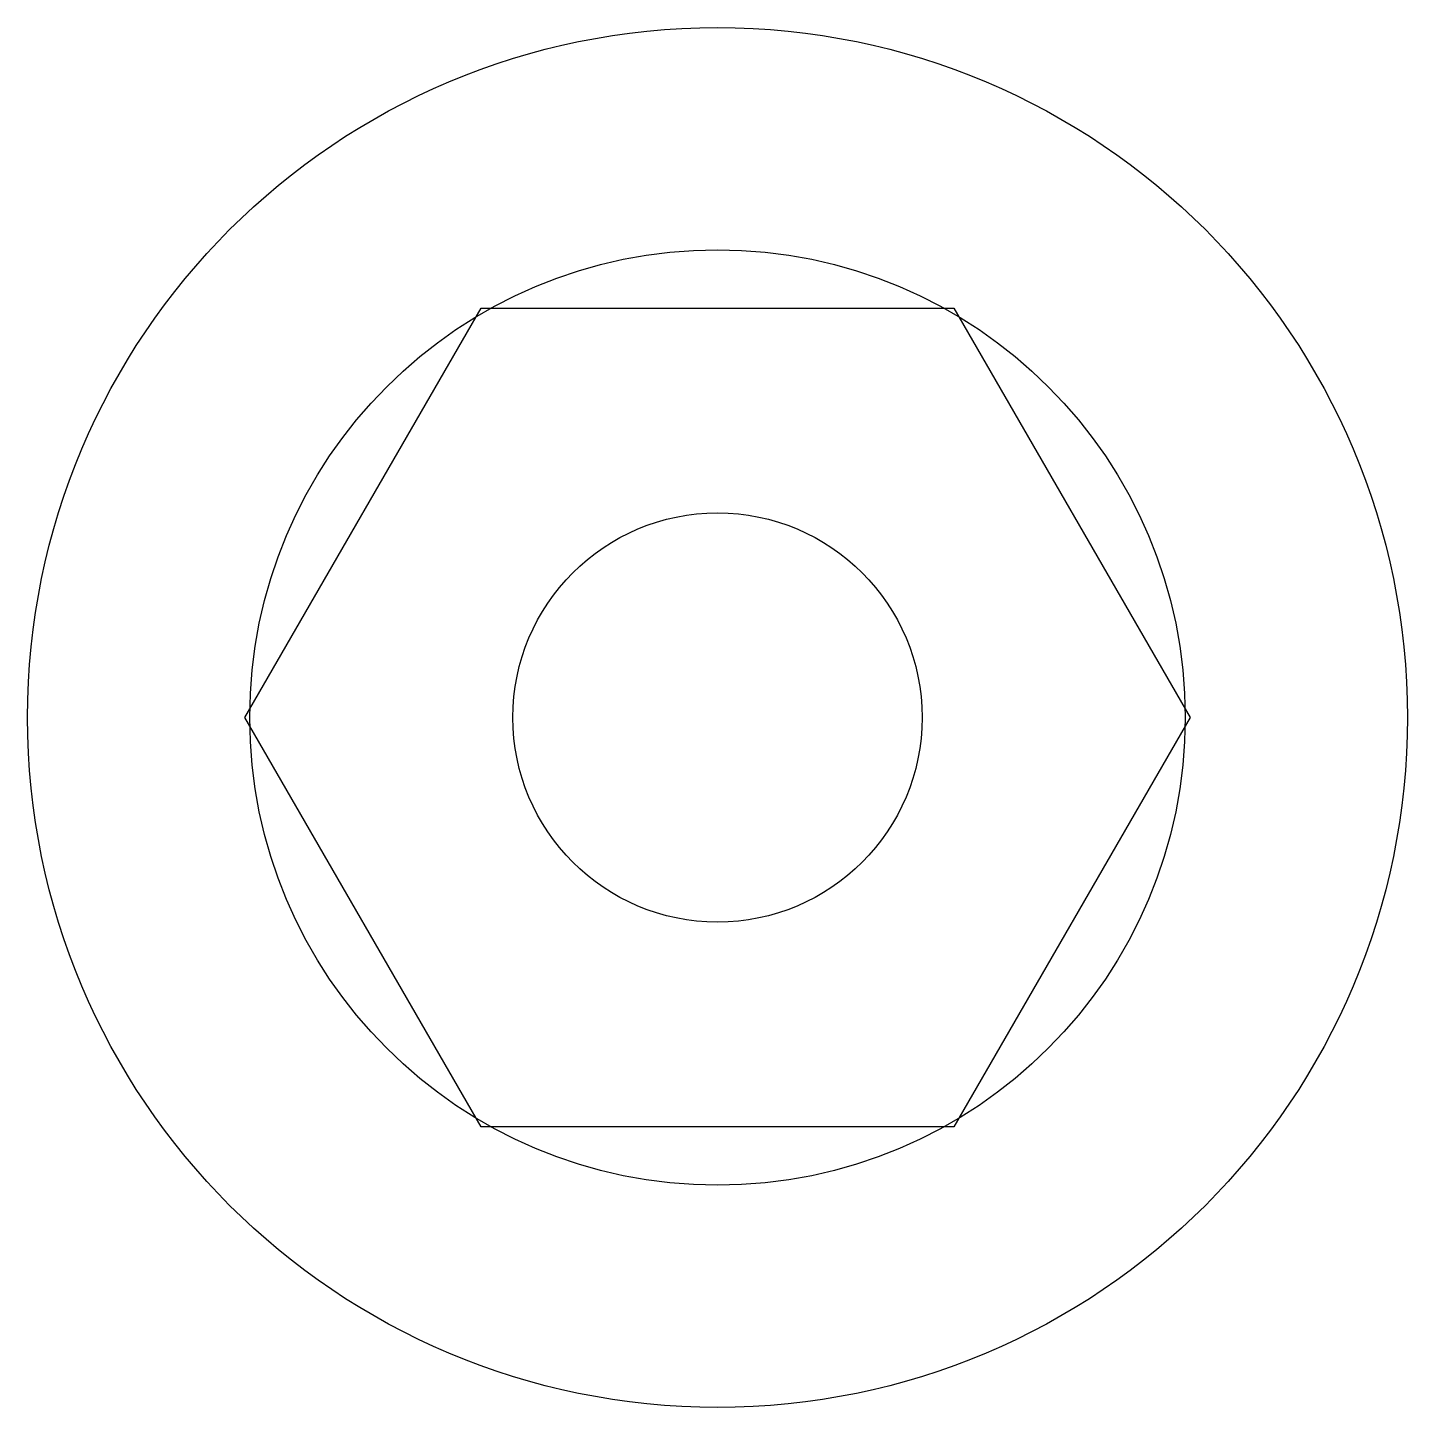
# Model space of a CAD drawing. Header units: millimetres. Extents: x -5.9 to 5.9, y -5.9 to 5.9.
import ezdxf

# ---------------------------------------------------------------- set-up
doc = ezdxf.new("R2010")
doc.units = ezdxf.units.MM
doc.layers.get('0').update_dxf_attribs({"linetype": 'CONTINUOUS'})

msp = doc.modelspace()

# ---------------------------------------------------------------- linework, layer by layer
msp.add_lwpolyline([(4.041, 0), (2.021, -3.5), (-2.021, -3.5), (-4.041, 0), (-2.021, 3.5), (2.021, 3.5)], close=True)
for radius in [5.9, 4, 1.75]:
    msp.add_circle((0, 0), radius)

doc.saveas('drawing.dxf')
